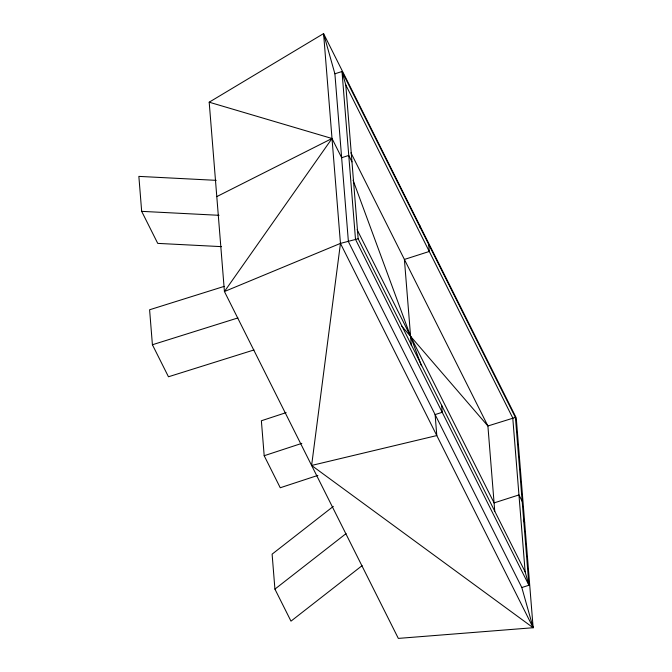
<?xml version="1.0" encoding="UTF-8"?>
<svg xmlns="http://www.w3.org/2000/svg" width="672" height="672" viewBox="0 0 672 672"><rect width="100%" height="100%" fill="white"/><g stroke="black" fill="none" stroke-linecap="round" stroke-linejoin="round"><path stroke-width="1.01" d="M311.615 465.452L340.452 243.398L323.576 33.6L209.194 102.194L224.431 291.539L398.328 638.4L533.14 627.732L516.256 417.934L323.576 33.6L334.891 73.794L348.398 241.634L521.816 587.53L533.14 627.732L311.615 465.452L436.8 435.565L435.112 414.582L442.218 412.306L441.655 405.308M333.32 506.386L272.11 554.148L274.924 589.117L290.984 621.146L362.116 565.639M274.924 589.117L346.055 533.61M216.787 196.602L332.01 138.499L341.645 157.71L348.751 155.434L351.968 161.851M521.816 587.53L528.923 585.253L525.143 571.847L358.159 238.77L340.452 243.398L224.431 291.539L332.01 138.499L209.194 102.194M286.138 412.625L261.374 420.756L264.188 455.725L280.249 487.754L317.89 475.39M264.188 455.725L301.829 443.36M334.891 73.794L342.006 71.518L515.424 417.421L528.923 585.253L355.505 239.358L342.006 71.518L345.778 84.932L512.77 418.009L525.143 571.847M224.171 286.39L149.596 309.775L152.41 344.744L168.462 376.774L253.982 349.952M152.41 344.744L237.922 317.932M515.424 417.421L487.897 425.981L401.696 326.046M216.224 180.348L138.86 176.383L141.674 211.352L157.735 243.382L221.508 246.641M141.674 211.352L219.038 215.309M350.927 152.779L487.897 425.981L494.752 511.216M522.169 501.337L518.96 494.928L494.08 502.9L357.118 229.698M523.32 520.086L524.698 522.833M340.452 243.398L533.14 627.732M353.086 180.272L421.436 365.812M428.711 244.474L429.274 251.471L404.401 259.442L411.34 345.71M419.916 225.767L420.076 227.766M345.778 84.932L358.159 238.77"/></g></svg>
